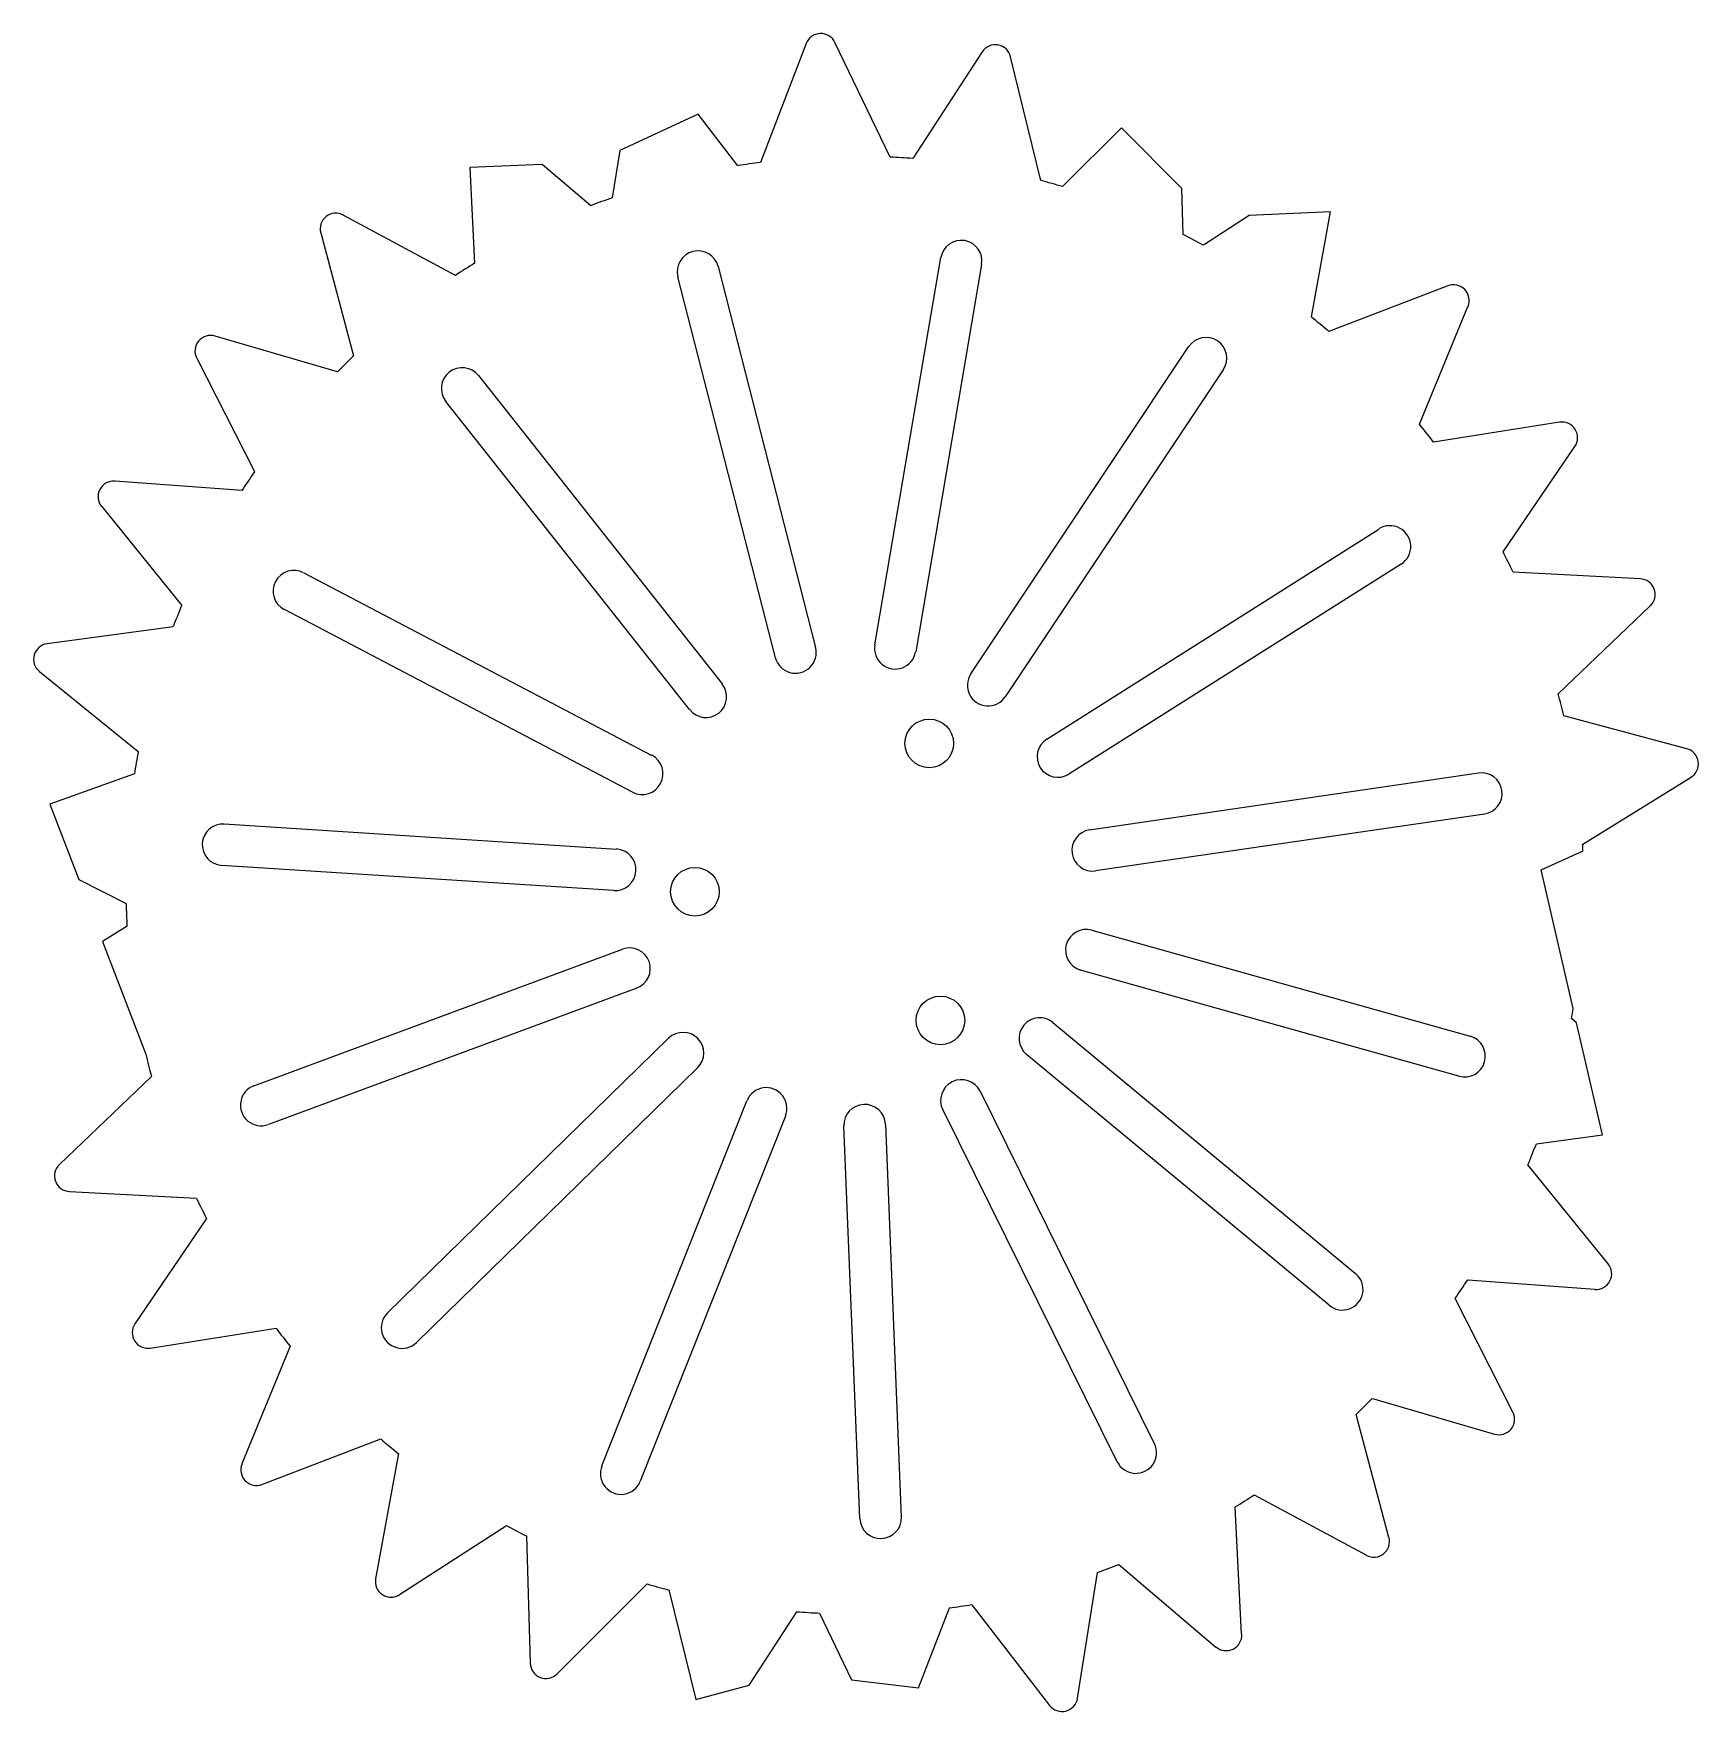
# Model space of a CAD drawing. Header units: millimetres. Extents: x -58 to 57, y -57 to 58.
import ezdxf

# ---------------------------------------------------------------- set-up
doc = ezdxf.new("R2010")
doc.units = ezdxf.units.MM
doc.layers.add('CUTOUTS', color=1, linetype='CONTINUOUS')
doc.layers.add('PERIMETER', color=5, linetype='CONTINUOUS')

msp = doc.modelspace()

# ---------------------------------------------------------------- linework, layer by layer
at = {"layer": 'CUTOUTS'}
for p, q in [((-10.57, 41.88), (-3.88, 15.72)), ((0.19, 15.89), (4.72, 42.5)), ((7.53, 42.02), (3, 15.41)), ((-6.64, 15.01), (-13.33, 41.17)), ((6.78, 13.9), (21.75, 36.37)), ((24.12, 34.79), (9.15, 12.32)), ((-27.04, 34.39), (-10.3, 13.21)), ((-12.53, 11.44), (-29.28, 32.62)), ((12, 9.41), (34.81, 23.85)), ((-39.04, 20.84), (-15.13, 8.3)), ((36.34, 21.44), (13.52, 7)), ((-16.45, 5.78), (-40.37, 18.32)), ((14.94, 3.18), (41.65, 7.09)), ((-44.5, 3.59), (-17.55, 1.86)), ((42.07, 4.27), (15.35, 0.36)), ((-17.74, -0.99), (-44.68, 0.74)), ((15.09, -3.7), (41.09, -10.99)), ((-42.46, -14.4), (-17.15, -5.02)), ((40.32, -13.74), (14.32, -6.45)), ((-16.16, -7.69), (-41.47, -17.07)), ((12.43, -10.05), (33.21, -27.29)), ((-33.29, -30), (-13.98, -11.13)), ((31.4, -29.48), (10.61, -12.25)), ((-11.99, -13.17), (-31.3, -32.04)), ((7.42, -14.77), (19.39, -38.97)), ((-18.56, -40.52), (-8.6, -15.43)), ((16.84, -40.24), (4.86, -16.04)), ((-5.95, -16.48), (-15.92, -41.57)), ((-0.83, -44.14), (-1.93, -17.16)), ((0.92, -17.05), (2.01, -44.03))]:
    msp.add_line(p, q, dxfattribs=at)
for centre in [(3.93, 9.12), (-12.17, -1.07), (4.7, -9.91)]:
    msp.add_circle(centre, 1.67, dxfattribs=at)
for centre, radius, start, end in [((-11.95, 41.53), 1.43, 14.3328, 194.3328), ((6.13, 42.26), 1.42, -9.6672, 170.3328), ((22.94, 35.58), 1.43, -33.6672, 146.3328), ((-28.16, 33.5), 1.43, 38.3328, 218.3328), ((35.58, 22.65), 1.43, -57.6672, 122.3328), ((-39.71, 19.58), 1.43, 62.3328, 242.3328), ((-5.26, 15.37), 1.43, -165.6672, 14.3328), ((1.59, 15.65), 1.42, 170.3328, 350.3328), ((7.97, 13.11), 1.42, 146.3328, 326.3328), ((-11.41, 12.32), 1.42, -141.6672, 38.3328), ((12.76, 8.21), 1.42, 122.3328, 302.3328), ((-15.79, 7.04), 1.43, -117.6672, 62.3328), ((41.86, 5.68), 1.42, -81.6672, 98.3328), ((-44.59, 2.16), 1.42, 86.3328, 266.3328), ((15.15, 1.77), 1.42, 98.3328, 278.3328), ((-17.65, 0.44), 1.43, -93.6672, 86.3328), ((14.71, -5.08), 1.42, 74.3328, 254.3328), ((-16.65, -6.35), 1.42, -69.6672, 110.3328), ((11.52, -11.15), 1.42, 50.3328, 230.3328), ((-12.98, -12.15), 1.42, -45.6672, 134.3328), ((40.7, -12.37), 1.43, -105.6672, 74.3328), ((-41.97, -15.73), 1.42, 110.3328, 290.3328), ((-7.27, -15.95), 1.42, -21.6672, 158.3328), ((6.14, -15.41), 1.43, 26.3328, 206.3328), ((-0.51, -17.11), 1.43, 2.3328, 182.3328), ((32.31, -28.39), 1.42, -129.6672, 50.3328), ((-32.29, -31.02), 1.42, 134.3328, 314.3328), ((18.12, -39.61), 1.42, -153.6672, 26.3328), ((-17.24, -41.05), 1.42, 158.3328, 338.3328), ((0.59, -44.08), 1.43, -177.6672, 2.3328)]:
    msp.add_arc(centre, radius, start, end, dxfattribs=at)
at = {"layer": 'PERIMETER'}
for p, q in [((-4.52, 57.2), (-7.67, 49.03)), ((1.25, 49.4), (-2.55, 57.28)), ((7.57, 56.63), (2.8, 49.3)), ((11.59, 47.8), (9.52, 56.3)), ((-11.95, 52.35), (-17.33, 49.85)), ((-9.21, 48.81), (-11.95, 52.35)), ((17.13, 51.41), (13.09, 47.38)), ((21.29, 47.24), (17.13, 51.41)), ((-17.33, 49.85), (-17.85, 46.6)), ((-22.65, 48.89), (-27.64, 48.69)), ((-27.64, 48.69), (-27.3, 42.1)), ((-19.31, 46.06), (-22.65, 48.89)), ((21.38, 44.09), (21.29, 47.24)), ((-28.62, 41.27), (-36.32, 45.42)), ((25.91, 45.4), (22.76, 43.36)), ((31.49, 45.63), (25.91, 45.4)), ((30.18, 38.42), (31.49, 45.63)), ((-37.87, 44.19), (-35.61, 35.74)), ((39.55, 40.55), (31.38, 37.43)), ((37.61, 31.05), (40.93, 39.14)), ((-36.73, 34.65), (-45.12, 37.1)), ((-46.38, 35.58), (-42.42, 27.79)), ((47.22, 31.19), (38.58, 29.82)), ((43.35, 22.29), (48.28, 29.52)), ((-43.28, 26.49), (-52.01, 27.14)), ((-52.92, 25.4), (-47.42, 18.59)), ((52.78, 20.43), (44.04, 20.89)), ((47.14, 12.53), (53.46, 18.58)), ((-48, 17.14), (-56.67, 15.97)), ((-57.2, 14.07), (-50.41, 8.56)), ((55.97, 8.75), (47.52, 11.02)), ((-50.67, 7.02), (-56.47, 4.94)), ((48.82, 2.2), (56.26, 6.8)), ((-56.47, 4.94), (-54.49, -0.22)), ((45.97, 0.43), (48.84, 1.73)), ((48.17, -9.09), (45.97, 0.43)), ((-54.49, -0.22), (-51.24, -1.88)), ((-51.18, -3.44), (-52.86, -4.48)), ((-52.86, -4.48), (-49.89, -12.22)), ((48.4, -10.08), (48.05, -9.79)), ((50.17, -17.77), (48.4, -10.08)), ((-49.5, -13.77), (-55.82, -19.82)), ((45.64, -18.38), (50.17, -17.77)), ((50.56, -26.63), (45.06, -19.83)), ((-55.14, -21.67), (-46.4, -22.13)), ((-45.71, -23.53), (-50.64, -30.76)), ((40.92, -27.73), (49.65, -28.38)), ((44.03, -36.82), (40.06, -29.02)), ((-49.58, -32.42), (-40.94, -31.06)), ((-39.97, -32.28), (-43.29, -40.38)), ((34.37, -35.89), (42.77, -38.34)), ((35.51, -45.43), (33.25, -36.98)), ((-41.91, -41.79), (-33.74, -38.66)), ((-32.54, -39.66), (-34.1, -48.27)), ((26.26, -42.51), (33.96, -46.65)), ((25.39, -52.08), (24.94, -43.34)), ((-32.46, -49.36), (-25.12, -44.6)), ((-23.74, -45.32), (-23.48, -54.07)), ((14.11, -56.48), (15.49, -47.84)), ((16.95, -47.3), (23.62, -52.96)), ((-21.64, -54.8), (-15.45, -48.62)), ((-13.95, -49.04), (-12.11, -56.56)), ((-8.44, -55.58), (-5.16, -50.54)), ((-3.6, -50.64), (-1.4, -55.22)), ((3.19, -55.77), (5.31, -50.27)), ((6.85, -50.05), (12.2, -56.97)), ((-1.4, -55.22), (3.19, -55.77)), ((-12.11, -56.56), (-8.44, -55.58))]:
    msp.add_line(p, q, dxfattribs=at)
for centre, radius, start, end in [((-3.52, 56.81), 1.08, 25.7159, 158.9497), ((8.47, 56.04), 1.08, 13.7159, 146.9497), ((-1.18, -0.62), 50.08, 97.4417, 99.2238), ((-1.18, -0.62), 50.08, 85.4417, 87.2238), ((-1.18, -0.62), 50.07, 73.4417, 75.2238), ((-1.18, -0.62), 50.08, 109.4417, 111.2238), ((-36.83, 44.47), 1.08, 61.7159, 194.9497), ((-1.18, -0.62), 50.07, 61.4417, 63.2238), ((-1.18, -0.62), 50.08, 121.4417, 123.2238), ((39.94, 39.55), 1.08, -22.2841, 110.9497), ((-1.18, -0.62), 50.07, 49.4417, 51.2238), ((-45.43, 36.07), 1.08, 73.7159, 206.9497), ((-1.18, -0.62), 50.08, 133.4417, 135.2238), ((47.39, 30.12), 1.08, -34.2841, 98.9497), ((-1.18, -0.62), 50.07, 37.4417, 39.2238), ((-1.18, -0.62), 50.08, 145.4417, 147.2238), ((-52.09, 26.07), 1.08, 85.7159, 218.9497), ((-1.18, -0.62), 50.07, 25.4417, 27.2238), ((52.72, 19.35), 1.08, -46.2841, 86.9497), ((-1.18, -0.62), 50.08, 157.4417, 159.2238), ((-56.52, 14.9), 1.08, 97.7159, 230.9497), ((-1.18, -0.62), 50.07, 13.4417, 15.2238), ((-1.18, -0.62), 50.08, 169.4417, 171.2238), ((55.69, 7.71), 1.08, -58.2841, 74.9497), ((-1.18, -0.62), 50.07, 2.6861, 3.2238), ((-1.18, -0.62), 50.08, 181.4417, 183.2238), ((-1.18, -0.62), 50.07, 349.4417, 350.256), ((-1.18, -0.62), 50.08, 193.3963, 195.2238), ((-1.18, -0.62), 50.07, 337.4417, 339.2238), ((-55.08, -20.59), 1.08, 133.7159, 266.9497), ((-1.18, -0.62), 50.08, 205.4417, 207.2238), ((49.73, -27.31), 1.08, -94.2841, 38.9497), ((-1.18, -0.62), 50.07, 325.4417, 327.2238), ((-49.75, -31.36), 1.07, 145.7159, 278.9497), ((-1.18, -0.62), 50.08, 217.4417, 219.2238), ((-1.18, -0.62), 50.07, 313.4417, 315.2238), ((43.07, -37.31), 1.07, -106.2841, 26.9497), ((-1.18, -0.62), 50.08, 229.4417, 231.2238), ((-42.29, -40.79), 1.07, 157.7159, 290.9497), ((-1.18, -0.62), 50.07, 301.4417, 303.2238), ((-1.18, -0.62), 50.08, 241.4417, 243.2238), ((34.47, -45.71), 1.08, -118.2841, 14.9497), ((-33.04, -48.46), 1.08, 169.7159, 302.9497), ((-1.18, -0.62), 50.07, 289.4417, 291.2238), ((-1.18, -0.62), 50.08, 253.4417, 255.2238), ((-1.18, -0.62), 50.07, 265.4417, 267.2238), ((-1.18, -0.62), 50.07, 277.4417, 279.2238), ((24.32, -52.13), 1.08, -130.2841, 2.9497), ((-22.4, -54.04), 1.08, 181.7159, 314.9497), ((13.05, -56.31), 1.08, 217.7159, 350.9497)]:
    msp.add_arc(centre, radius, start, end, dxfattribs=at)

doc.saveas('drawing.dxf')
